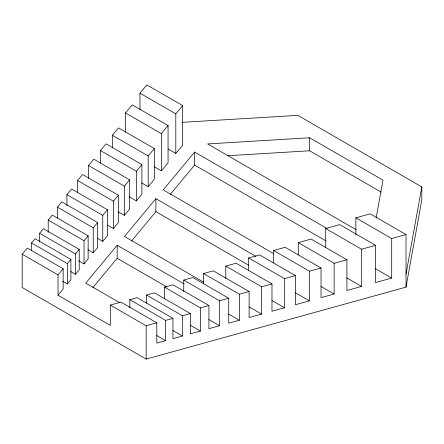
<?xml version="1.0" encoding="UTF-8"?>
<svg xmlns="http://www.w3.org/2000/svg" width="444" height="444" viewBox="0 0 444 444"><rect width="100%" height="100%" fill="white"/><g stroke="black" fill="none" stroke-linecap="round" stroke-linejoin="round"><path stroke-width="0.67" d="M376.112 218.048L382.972 180.131L309.623 137.784L207.592 143.934L356.138 229.698M406.021 274.115L421.8 186.93L297.841 115.362L182.001 122.35M129.82 307.803L129.82 299.683L165.656 320.374L165.656 340.676L156.821 343.118L156.821 322.821L120.984 302.131L110.323 305.084L110.323 325.38L58.036 295.193L63.153 289.038L63.153 268.742L27.312 248.052L22.2 254.207L22.2 287.518L146.159 359.085L406.021 287.129L421.8 199.944L421.8 186.93M139.965 109.551L139.965 93.185L146.836 84.915L182.673 105.605L182.673 145.166L175.807 153.43L168.043 148.945M125.502 132.234L125.502 112.937L132.223 104.845L168.06 125.535L168.06 162.754L161.339 170.846L154.173 166.705M112.354 147.558L112.354 135.276L118.487 127.889L154.329 148.579L154.329 179.287L148.191 186.674L141.619 182.878M100.516 162.981L100.516 150.56L106.072 143.878L141.908 164.569L141.908 194.233L136.352 200.921L129.187 196.781M88.534 178.383L88.534 165.507L93.795 159.174L129.631 179.864L129.631 209.013L124.376 215.34L118.398 211.893M77.578 192.813L77.578 180.519L82.545 174.536L118.382 195.227L118.382 222.555L113.414 228.532L107.442 225.086M66.911 205.616L66.911 194.661L71.584 189.027L107.426 209.718L107.426 235.747L102.747 241.375L97.375 238.273M57.415 217.937L57.415 207.132L61.799 201.854L97.636 222.544L97.636 247.53L93.251 252.808L87.873 249.7M48.207 232.295L48.207 220.035L52.298 215.112L88.134 235.803L88.134 258.963L84.044 263.886L78.671 260.783M31.552 250.394L31.552 242.946L35.059 238.728L70.896 259.418L70.896 279.714L67.388 283.938L62.61 281.18M39.588 242.069L39.588 233.272L43.384 228.704L79.226 249.389L79.226 269.691L75.425 274.264L70.646 271.506M175.807 153.43L175.807 113.875L182.673 105.605M161.339 170.846L161.339 133.627L168.06 125.535M148.191 186.674L148.191 155.966L154.329 148.579M136.352 200.921L136.352 171.251L141.908 164.569M124.376 215.34L124.376 186.197L129.631 179.864M113.414 228.532L113.414 201.21L118.382 195.227M102.747 241.375L102.747 215.351L107.426 209.718M93.251 252.808L93.251 227.822L97.636 222.544M84.044 263.886L84.044 240.726L88.134 235.803M58.036 295.193L58.036 274.897L63.153 268.742M67.388 283.938L67.388 263.636L70.896 259.418M75.425 274.264L75.425 253.962L79.226 249.389M184.21 283.982L117.177 245.282L85.764 283.094L119.902 302.802M255.944 256.432L155.899 198.668L124.481 236.486L203.618 282.173M327.073 228.532L194.616 152.059L163.203 189.877L273.548 253.585M92.84 287.584L117.177 258.291L117.177 245.282M131.563 240.975L155.899 211.683L155.899 198.668M170.285 194.367L194.616 165.074L194.616 152.059M355.866 234.882L355.866 217.832L370.185 213.864L406.021 234.554L406.021 287.129M325.707 247.824L325.707 228.527L339.721 224.642L375.557 245.332L375.557 282.551L391.702 278.077L391.702 238.522L355.866 217.832M298.29 254.906L298.29 242.624L311.083 239.077L346.919 259.768L346.919 290.481L361.544 286.43L361.544 249.217L325.707 228.527M273.615 262.915L273.615 250.499L285.192 247.291L321.029 267.982L321.029 297.652L334.127 294.022L334.127 263.314L298.29 242.624M248.634 270.812L248.634 257.936L259.601 254.9L295.438 275.591L295.438 304.734L309.451 300.854L309.451 271.19L273.615 250.499M225.785 278.382L225.785 266.084L236.141 263.214L271.978 283.905L271.978 311.233L284.471 307.775L284.471 278.627L248.634 257.936M203.546 283.816L203.546 273.543L213.292 270.846L249.128 291.536L249.128 317.56L261.621 314.102L261.621 286.774L225.785 266.084M183.744 291.547L183.744 280.07L192.879 277.539L228.721 298.229L228.721 323.21L239.383 320.257L239.383 294.233L203.546 273.543M164.552 298.784L164.552 287.201L173.082 284.843L208.919 305.533L208.919 328.693L219.58 325.741L219.58 300.76L183.744 280.07M129.82 299.683L137.129 297.658L172.966 318.348L172.966 338.65L182.412 336.036L182.412 315.734L146.576 295.044L146.576 303.163M146.576 295.044L154.495 292.851L190.332 313.542L190.332 333.838L200.388 331.058L200.388 307.892L164.552 287.201M391.702 238.522L406.021 234.554M361.544 249.217L375.557 245.332M334.127 263.314L346.919 259.768M309.451 271.19L321.029 267.982M284.471 278.627L295.438 275.591M261.621 286.774L271.978 283.905M239.383 294.233L249.128 291.536M219.58 300.76L228.721 298.229M200.388 307.892L208.919 305.533M110.323 305.084L146.159 325.774L156.821 322.821M165.656 320.374L172.966 318.348M182.412 315.734L190.332 313.542M227.583 155.744L309.623 150.793L381.185 192.108M139.965 93.185L175.807 113.875M125.502 112.937L161.339 133.627M375.58 268.77L391.702 278.077M194.616 165.074L325.874 240.853M112.354 135.276L148.191 155.966M346.614 277.811L361.544 286.43M100.516 150.56L136.352 171.251M320.984 286.436L334.127 294.022M88.534 165.507L124.376 186.197M155.899 211.683L248.757 265.29M295.116 292.579L309.451 300.854M77.578 180.519L113.414 201.21M271.928 300.533L284.471 307.775M66.911 194.661L102.747 215.351M249.078 306.86L261.621 314.102M57.415 207.132L93.251 227.822M228.632 314.052L239.383 320.257M117.177 258.291L166.855 286.974M48.207 220.035L84.044 240.726M208.83 319.536L219.58 325.741M39.588 233.272L75.425 253.962M190.232 325.191L200.388 331.058M31.552 242.946L67.388 263.636M172.855 330.514L182.412 336.036M22.2 254.207L58.036 274.897M156.699 335.503L165.656 340.676M309.623 137.784L309.623 150.793M146.159 325.774L146.159 359.085"/></g></svg>
